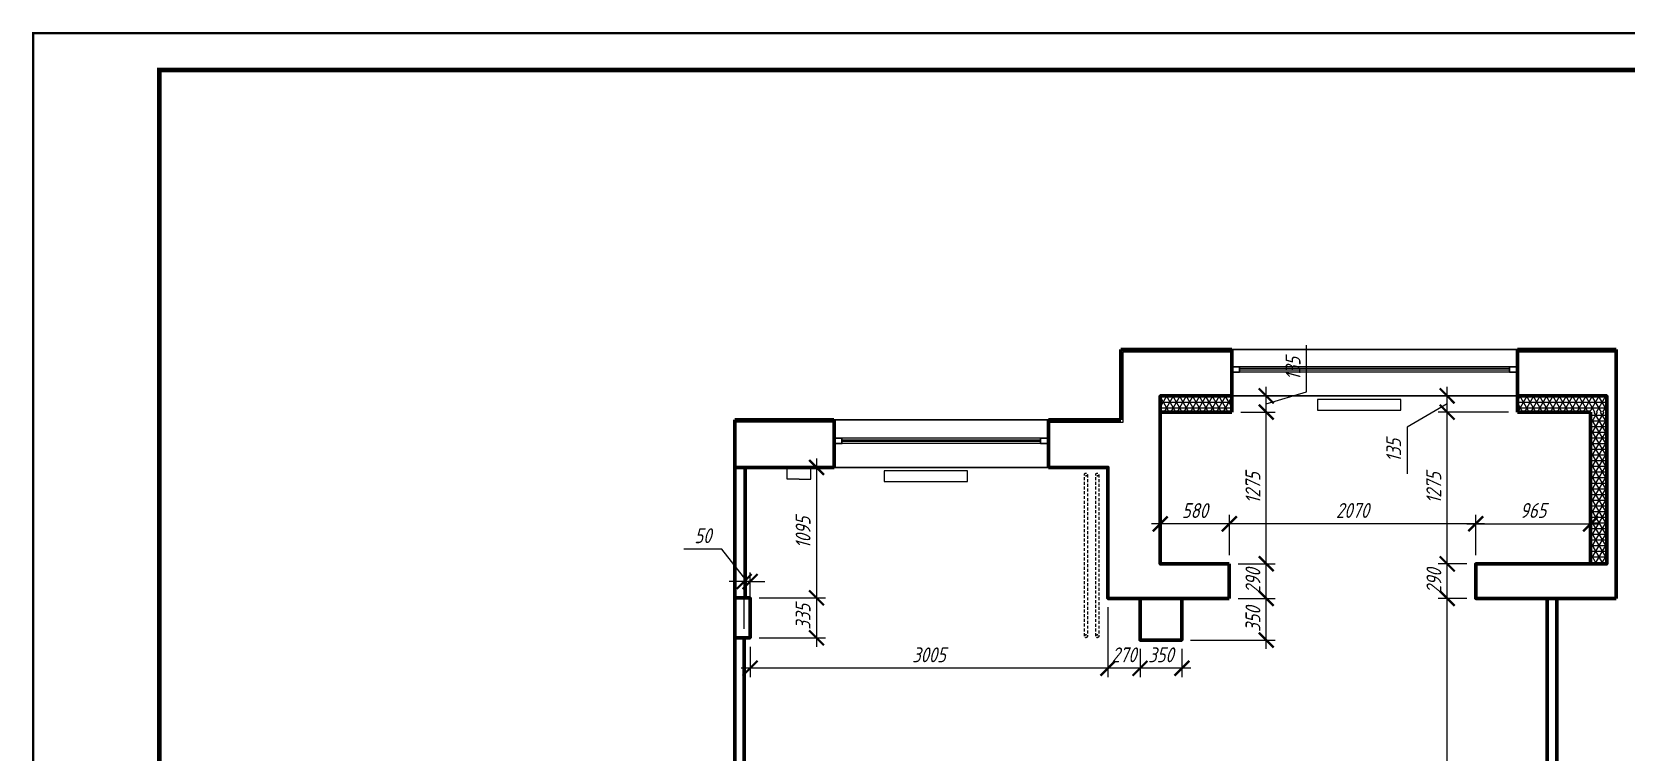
# Model space of a CAD drawing. Header units: millimetres. Extents: x 653176 to 972033, y 753746 to 925850.
# Drawn here: x 721678 to 735067, y 806344 to 812391 of the extents above; entities that cross this region are included whole.
import ezdxf

# ---------------------------------------------------------------- set-up
doc = ezdxf.new("R2010")
doc.units = ezdxf.units.MM
doc.header["$LTSCALE"] = 10
doc.linetypes.add('Воздушная', pattern=[3.96875, 2.38125, -1.5875])
doc.layers.get('0').update_dxf_attribs({"color": 65, "lineweight": 25})
for name, color, linetype, lineweight in [('A-FLOR-OVHD', 8, 'Воздушная', 18), ('AL', 7, 'Continuous', 30), ('wall', 95, 'Continuous', 60), ('МЕБ', 255, 'Continuous', 20), ('мебель_Ном_пера__1_Pen_No__1', 7, 'Continuous', 13), ('проем', 252, 'Continuous', 13), ('размh150', 7, 'Continuous', 9), ('стекло_Pen_No__1', 7, 'Continuous', 13)]:
    doc.layers.add(name, color=color, linetype=linetype, lineweight=lineweight)
doc.layers.add('Mebel', color=7, linetype='Continuous')
doc.layers.add('демонтаж', color=7, linetype='Continuous')
doc.styles.add('ГОСТ тип А', font='gost_a.shx', dxfattribs={"oblique": 15, "height": 125})
doc.dimstyles.new('ГОСТ тип А', dxfattribs={"dimtxt": 125, "dimasz": 125, "dimexe": 75, "dimexo": 75, "dimgap": 50, "dimtad": 1, "dimdec": 0, "dimrnd": 5, "dimtxsty": 'ГОСТ тип А', "dimblk": 'ARCHTICK', "dimcen": 50, "dimdle": 75, "dimadec": 0, "dimazin": 0, "dimtfac": 1, "dimtdec": 0, "dimtmove": 1, "dimatfit": 2, "dimfxl": 1, "dimlwd": 9, "dimarcsym": 0})

# ---------------------------------------------------------------- blocks, each defined once
blk = doc.blocks.new('_ARCHTICK')
at = {"color": 0, "linetype": 'ByBlock', "ltscale": 50, "const_width": 0.15}
blk.add_lwpolyline([(-0.5, -0.5), (0.5, 0.5)], dxfattribs=at)
blk = doc.blocks.new('*D850')
at = {"layer": 'Defpoints', "color": 0, "lineweight": 90, "transparency": 16777216}
for p in [(733565, 807635), (733805, 807635), (734115, 804465)]:
    blk.add_point(p, dxfattribs=at)
at = {"layer": 'размh150', "color": 0, "lineweight": -2, "transparency": 16777216}
for p, q in [((733730, 807635), (733490, 807635)), ((734040, 804465), (733490, 804465))]:
    blk.add_line(p, q, dxfattribs=at)
at = {"layer": 'размh150', "color": 0, "lineweight": 9, "transparency": 16777216}
blk.add_line((733565, 804390), (733565, 807710), dxfattribs=at)
at = {"layer": 'размh150', "color": 0, "lineweight": 9, "transparency": 16777216, "xscale": 125, "yscale": 125, "zscale": 125}
for p, rotation in [((733565, 807635), 90), ((733565, 804465), 270)]:
    blk.add_blockref('_ARCHTICK', p, dxfattribs=dict(at, rotation=rotation))
at = {"layer": 'размh150', "color": 0, "lineweight": 25, "transparency": 16777216, "insert": (733453, 806050), "char_height": 125, "attachment_point": 5, "rotation": 90, "style": 'ГОСТ тип А'}
blk.add_mtext('3170', dxfattribs=at)
blk = doc.blocks.new('*D875')
at = {"layer": 'Defpoints', "color": 0, "lineweight": 90, "transparency": 16777216}
for p in [(733565, 807924), (733805, 807924), (733799, 807635)]:
    blk.add_point(p, dxfattribs=at)
at = {"layer": 'размh150', "color": 0, "lineweight": -2, "transparency": 16777216}
for p, q in [((733730, 807924), (733490, 807924)), ((733724, 807635), (733490, 807635))]:
    blk.add_line(p, q, dxfattribs=at)
at = {"layer": 'размh150', "color": 0, "lineweight": 9, "transparency": 16777216}
blk.add_line((733565, 807560), (733565, 807999), dxfattribs=at)
at = {"layer": 'размh150', "color": 0, "lineweight": 9, "transparency": 16777216, "xscale": 125, "yscale": 125, "zscale": 125}
for p, rotation in [((733565, 807924), 90), ((733565, 807635), 270)]:
    blk.add_blockref('_ARCHTICK', p, dxfattribs=dict(at, rotation=rotation))
at = {"layer": 'размh150', "color": 0, "lineweight": 25, "transparency": 16777216, "insert": (733453, 807779), "char_height": 125, "attachment_point": 5, "rotation": 90, "style": 'ГОСТ тип А'}
blk.add_mtext('290', dxfattribs=at)
blk = doc.blocks.new('*D876')
at = {"layer": 'Defpoints', "color": 0, "lineweight": 90, "transparency": 16777216}
for p in [(734769, 808261), (733804, 807924), (734769, 807924)]:
    blk.add_point(p, dxfattribs=at)
at = {"layer": 'размh150', "color": 0, "lineweight": -2, "transparency": 16777216}
for p, q in [((733804, 807999), (733804, 808336)), ((734769, 807999), (734769, 808336))]:
    blk.add_line(p, q, dxfattribs=at)
at = {"layer": 'размh150', "color": 0, "lineweight": 9, "transparency": 16777216}
blk.add_line((733729, 808261), (734844, 808261), dxfattribs=at)
at = {"layer": 'размh150', "color": 0, "lineweight": 9, "transparency": 16777216, "xscale": 125, "yscale": 125, "zscale": 125, "rotation": 180}
blk.add_blockref('_ARCHTICK', (733804, 808261), dxfattribs=at)
at = {"layer": 'размh150', "color": 0, "lineweight": 9, "transparency": 16777216, "xscale": 125, "yscale": 125, "zscale": 125}
blk.add_blockref('_ARCHTICK', (734769, 808261), dxfattribs=at)
at = {"layer": 'размh150', "color": 0, "lineweight": 25, "transparency": 16777216, "insert": (734286, 808373), "char_height": 125, "attachment_point": 5, "style": 'ГОСТ тип А'}
blk.add_mtext('965', dxfattribs=at)
blk = doc.blocks.new('*D851')
at = {"layer": 'Defpoints', "color": 0, "lineweight": 90, "transparency": 16777216}
for p in [(733564, 809199), (734155, 809199), (733805, 807925)]:
    blk.add_point(p, dxfattribs=at)
at = {"layer": 'размh150', "color": 0, "lineweight": 9, "transparency": 16777216}
blk.add_line((733564, 807850), (733564, 809274), dxfattribs=at)
at = {"layer": 'размh150', "color": 0, "lineweight": -2, "transparency": 16777216}
for p, q in [((734080, 809199), (733489, 809199)), ((733730, 807925), (733489, 807925))]:
    blk.add_line(p, q, dxfattribs=at)
at = {"layer": 'размh150', "color": 0, "lineweight": 9, "transparency": 16777216, "xscale": 125, "yscale": 125, "zscale": 125}
for p, rotation in [((733564, 809199), 90), ((733564, 807925), 270)]:
    blk.add_blockref('_ARCHTICK', p, dxfattribs=dict(at, rotation=rotation))
at = {"layer": 'размh150', "color": 0, "lineweight": 25, "transparency": 16777216, "insert": (733452, 808562), "char_height": 125, "attachment_point": 5, "rotation": 90, "style": 'ГОСТ тип А'}
blk.add_mtext('1275', dxfattribs=at)
blk = doc.blocks.new('*D877')
at = {"layer": 'Defpoints', "color": 0, "lineweight": 90, "transparency": 16777216}
for p in [(733564, 809335), (734155, 809335), (734155, 809199)]:
    blk.add_point(p, dxfattribs=at)
at = {"layer": 'размh150', "color": 0, "lineweight": 9, "transparency": 16777216}
for p, q in [((733564, 809124), (733564, 809410)), ((733564, 809267), (733227, 809073)), ((733227, 809073), (733227, 808681))]:
    blk.add_line(p, q, dxfattribs=at)
at = {"layer": 'размh150', "color": 0, "lineweight": -2, "transparency": 16777216}
for p, q in [((734080, 809335), (733489, 809335)), ((734080, 809199), (733489, 809199))]:
    blk.add_line(p, q, dxfattribs=at)
at = {"layer": 'размh150', "color": 0, "lineweight": 9, "transparency": 16777216, "xscale": 125, "yscale": 125, "zscale": 125}
for p, rotation in [((733564, 809335), 90), ((733564, 809199), 270)]:
    blk.add_blockref('_ARCHTICK', p, dxfattribs=dict(at, rotation=rotation))
at = {"layer": 'размh150', "color": 0, "lineweight": 25, "transparency": 16777216, "insert": (733115, 808877), "char_height": 125, "attachment_point": 5, "rotation": 90, "style": 'ГОСТ тип А'}
blk.add_mtext('135', dxfattribs=at)
blk = doc.blocks.new('*D852')
at = {"layer": 'Defpoints', "color": 0, "lineweight": 90, "transparency": 16777216}
for p in [(731735, 808261), (731735, 807925), (733804, 807925)]:
    blk.add_point(p, dxfattribs=at)
at = {"layer": 'размh150', "color": 0, "lineweight": -2, "transparency": 16777216}
for p, q in [((731735, 808000), (731735, 808336)), ((733804, 808000), (733804, 808336))]:
    blk.add_line(p, q, dxfattribs=at)
at = {"layer": 'размh150', "color": 0, "lineweight": 9, "transparency": 16777216}
blk.add_line((733879, 808261), (731660, 808261), dxfattribs=at)
at = {"layer": 'размh150', "color": 0, "lineweight": 9, "transparency": 16777216, "xscale": 125, "yscale": 125, "zscale": 125, "rotation": 180}
blk.add_blockref('_ARCHTICK', (731735, 808261), dxfattribs=at)
at = {"layer": 'размh150', "color": 0, "lineweight": 9, "transparency": 16777216, "xscale": 125, "yscale": 125, "zscale": 125}
blk.add_blockref('_ARCHTICK', (733804, 808261), dxfattribs=at)
at = {"layer": 'размh150', "color": 0, "lineweight": 25, "transparency": 16777216, "insert": (732769, 808373), "char_height": 125, "attachment_point": 5, "style": 'ГОСТ тип А'}
blk.add_mtext('2070', dxfattribs=at)
blk = doc.blocks.new('*D878')
at = {"layer": 'Defpoints', "color": 0, "lineweight": 90, "transparency": 16777216}
for p in [(731155, 808260), (731155, 807924), (731735, 807924)]:
    blk.add_point(p, dxfattribs=at)
at = {"layer": 'размh150', "color": 0, "lineweight": -2, "transparency": 16777216}
for p, q in [((731155, 807999), (731155, 808335)), ((731735, 807999), (731735, 808335))]:
    blk.add_line(p, q, dxfattribs=at)
at = {"layer": 'размh150', "color": 0, "lineweight": 9, "transparency": 16777216}
blk.add_line((731810, 808260), (731080, 808260), dxfattribs=at)
at = {"layer": 'размh150', "color": 0, "lineweight": 9, "transparency": 16777216, "xscale": 125, "yscale": 125, "zscale": 125, "rotation": 180}
blk.add_blockref('_ARCHTICK', (731155, 808260), dxfattribs=at)
at = {"layer": 'размh150', "color": 0, "lineweight": 9, "transparency": 16777216, "xscale": 125, "yscale": 125, "zscale": 125}
blk.add_blockref('_ARCHTICK', (731735, 808260), dxfattribs=at)
at = {"layer": 'размh150', "color": 0, "lineweight": 25, "transparency": 16777216, "insert": (731445, 808372), "char_height": 125, "attachment_point": 5, "style": 'ГОСТ тип А'}
blk.add_mtext('580', dxfattribs=at)
blk = doc.blocks.new('*D879')
at = {"layer": 'Defpoints', "color": 0, "lineweight": 90, "transparency": 16777216}
for p in [(731755, 809335), (732045, 809335), (731755, 809199)]:
    blk.add_point(p, dxfattribs=at)
at = {"layer": 'размh150', "color": 0, "lineweight": 9, "transparency": 16777216}
for p, q in [((732383, 809368), (732383, 809760)), ((732045, 809124), (732045, 809410)), ((732045, 809267), (732383, 809368))]:
    blk.add_line(p, q, dxfattribs=at)
at = {"layer": 'размh150', "color": 0, "lineweight": -2, "transparency": 16777216}
for p, q in [((731830, 809335), (732120, 809335)), ((731830, 809199), (732120, 809199))]:
    blk.add_line(p, q, dxfattribs=at)
at = {"layer": 'размh150', "color": 0, "lineweight": 9, "transparency": 16777216, "xscale": 125, "yscale": 125, "zscale": 125}
for p, rotation in [((732045, 809335), 90), ((732045, 809199), 270)]:
    blk.add_blockref('_ARCHTICK', p, dxfattribs=dict(at, rotation=rotation))
at = {"layer": 'размh150', "color": 0, "lineweight": 25, "transparency": 16777216, "insert": (732270, 809564), "char_height": 125, "attachment_point": 5, "rotation": 90, "style": 'ГОСТ тип А'}
blk.add_mtext('135', dxfattribs=at)
blk = doc.blocks.new('*D853')
at = {"layer": 'Defpoints', "color": 0, "lineweight": 90, "transparency": 16777216}
for p in [(731756, 809199), (732045, 809199), (731735, 807926)]:
    blk.add_point(p, dxfattribs=at)
at = {"layer": 'размh150', "color": 0, "lineweight": 9, "transparency": 16777216}
blk.add_line((732045, 807851), (732045, 809274), dxfattribs=at)
at = {"layer": 'размh150', "color": 0, "lineweight": -2, "transparency": 16777216}
for p, q in [((731831, 809199), (732120, 809199)), ((731810, 807926), (732120, 807926))]:
    blk.add_line(p, q, dxfattribs=at)
at = {"layer": 'размh150', "color": 0, "lineweight": 9, "transparency": 16777216, "xscale": 125, "yscale": 125, "zscale": 125}
for p, rotation in [((732045, 809199), 90), ((732045, 807926), 270)]:
    blk.add_blockref('_ARCHTICK', p, dxfattribs=dict(at, rotation=rotation))
at = {"layer": 'размh150', "color": 0, "lineweight": 25, "transparency": 16777216, "insert": (731933, 808562), "char_height": 125, "attachment_point": 5, "rotation": 90, "style": 'ГОСТ тип А'}
blk.add_mtext('1275', dxfattribs=at)
blk = doc.blocks.new('*D880')
at = {"layer": 'Defpoints', "color": 0, "lineweight": 90, "transparency": 16777216}
for p in [(731735, 807926), (732045, 807926), (731735, 807635)]:
    blk.add_point(p, dxfattribs=at)
at = {"layer": 'размh150', "color": 0, "lineweight": -2, "transparency": 16777216}
for p, q in [((731810, 807926), (732120, 807926)), ((731810, 807635), (732120, 807635))]:
    blk.add_line(p, q, dxfattribs=at)
at = {"layer": 'размh150', "color": 0, "lineweight": 9, "transparency": 16777216}
blk.add_line((732045, 807560), (732045, 808001), dxfattribs=at)
at = {"layer": 'размh150', "color": 0, "lineweight": 9, "transparency": 16777216, "xscale": 125, "yscale": 125, "zscale": 125}
for p, rotation in [((732045, 807926), 90), ((732045, 807635), 270)]:
    blk.add_blockref('_ARCHTICK', p, dxfattribs=dict(at, rotation=rotation))
at = {"layer": 'размh150', "color": 0, "lineweight": 25, "transparency": 16777216, "insert": (731933, 807780), "char_height": 125, "attachment_point": 5, "rotation": 90, "style": 'ГОСТ тип А'}
blk.add_mtext('290', dxfattribs=at)
blk = doc.blocks.new('*D881')
at = {"layer": 'Defpoints', "color": 0, "lineweight": 90, "transparency": 16777216}
for p in [(730985, 807285), (731336, 807285), (730985, 807048)]:
    blk.add_point(p, dxfattribs=at)
at = {"layer": 'размh150', "color": 0, "lineweight": -2, "transparency": 16777216}
for p, q in [((730985, 807210), (730985, 806973)), ((731336, 807210), (731336, 806973))]:
    blk.add_line(p, q, dxfattribs=at)
at = {"layer": 'размh150', "color": 0, "lineweight": 9, "transparency": 16777216}
blk.add_line((731411, 807048), (730910, 807048), dxfattribs=at)
at = {"layer": 'размh150', "color": 0, "lineweight": 9, "transparency": 16777216, "xscale": 125, "yscale": 125, "zscale": 125, "rotation": 180}
blk.add_blockref('_ARCHTICK', (730985, 807048), dxfattribs=at)
at = {"layer": 'размh150', "color": 0, "lineweight": 9, "transparency": 16777216, "xscale": 125, "yscale": 125, "zscale": 125}
blk.add_blockref('_ARCHTICK', (731336, 807048), dxfattribs=at)
at = {"layer": 'размh150', "color": 0, "lineweight": 25, "transparency": 16777216, "insert": (731160, 807161), "char_height": 125, "attachment_point": 5, "style": 'ГОСТ тип А'}
blk.add_mtext('350', dxfattribs=at)
blk = doc.blocks.new('*D854')
at = {"layer": 'Defpoints', "color": 0, "lineweight": 90, "transparency": 16777216}
for p in [(731735, 807635), (732045, 807635), (731335, 807285)]:
    blk.add_point(p, dxfattribs=at)
at = {"layer": 'размh150', "color": 0, "lineweight": -2, "transparency": 16777216}
for p, q in [((731810, 807635), (732120, 807635)), ((731410, 807285), (732120, 807285))]:
    blk.add_line(p, q, dxfattribs=at)
at = {"layer": 'размh150', "color": 0, "lineweight": 9, "transparency": 16777216}
blk.add_line((732045, 807210), (732045, 807710), dxfattribs=at)
at = {"layer": 'размh150', "color": 0, "lineweight": 9, "transparency": 16777216, "xscale": 125, "yscale": 125, "zscale": 125}
for p, rotation in [((732045, 807635), 90), ((732045, 807285), 270)]:
    blk.add_blockref('_ARCHTICK', p, dxfattribs=dict(at, rotation=rotation))
at = {"layer": 'размh150', "color": 0, "lineweight": 25, "transparency": 16777216, "insert": (731933, 807460), "char_height": 125, "attachment_point": 5, "rotation": 90, "style": 'ГОСТ тип А'}
blk.add_mtext('350', dxfattribs=at)
blk = doc.blocks.new('*D882')
at = {"layer": 'Defpoints', "color": 0, "lineweight": 90, "transparency": 16777216}
for p in [(730715, 807635), (730985, 807285), (730715, 807048)]:
    blk.add_point(p, dxfattribs=at)
at = {"layer": 'размh150', "color": 0, "lineweight": -2, "transparency": 16777216}
for p, q in [((730715, 807560), (730715, 806973)), ((730985, 807210), (730985, 806973))]:
    blk.add_line(p, q, dxfattribs=at)
at = {"layer": 'размh150', "color": 0, "lineweight": 9, "transparency": 16777216}
blk.add_line((731060, 807048), (730640, 807048), dxfattribs=at)
at = {"layer": 'размh150', "color": 0, "lineweight": 9, "transparency": 16777216, "xscale": 125, "yscale": 125, "zscale": 125, "rotation": 180}
blk.add_blockref('_ARCHTICK', (730715, 807048), dxfattribs=at)
at = {"layer": 'размh150', "color": 0, "lineweight": 9, "transparency": 16777216, "xscale": 125, "yscale": 125, "zscale": 125}
blk.add_blockref('_ARCHTICK', (730985, 807048), dxfattribs=at)
at = {"layer": 'размh150', "color": 0, "lineweight": 25, "transparency": 16777216, "insert": (730850, 807161), "char_height": 125, "attachment_point": 5, "style": 'ГОСТ тип А'}
blk.add_mtext('270', dxfattribs=at)
blk = doc.blocks.new('*D855')
at = {"layer": 'Defpoints', "color": 0, "lineweight": 90, "transparency": 16777216}
for p in [(730715, 807634), (727710, 807304), (727710, 807048)]:
    blk.add_point(p, dxfattribs=at)
at = {"layer": 'размh150', "color": 0, "lineweight": -2, "transparency": 16777216}
for p, q in [((730715, 807559), (730715, 806973)), ((727710, 807229), (727710, 806973))]:
    blk.add_line(p, q, dxfattribs=at)
at = {"layer": 'размh150', "color": 0, "lineweight": 9, "transparency": 16777216}
blk.add_line((730790, 807048), (727635, 807048), dxfattribs=at)
at = {"layer": 'размh150', "color": 0, "lineweight": 9, "transparency": 16777216, "xscale": 125, "yscale": 125, "zscale": 125, "rotation": 180}
blk.add_blockref('_ARCHTICK', (727710, 807048), dxfattribs=at)
at = {"layer": 'размh150', "color": 0, "lineweight": 9, "transparency": 16777216, "xscale": 125, "yscale": 125, "zscale": 125}
blk.add_blockref('_ARCHTICK', (730715, 807048), dxfattribs=at)
at = {"layer": 'размh150', "color": 0, "lineweight": 25, "transparency": 16777216, "insert": (729212, 807161), "char_height": 125, "attachment_point": 5, "style": 'ГОСТ тип А'}
blk.add_mtext('3005', dxfattribs=at)
blk = doc.blocks.new('*D883')
at = {"layer": 'Defpoints', "color": 0, "lineweight": 90, "transparency": 16777216}
for p in [(727660, 807776), (727660, 807305), (727710, 807305)]:
    blk.add_point(p, dxfattribs=at)
at = {"layer": 'размh150', "color": 0, "lineweight": 9, "transparency": 16777216}
for p, q in [((727472, 808048), (727154, 808048)), ((727685, 807776), (727472, 808048)), ((727660, 807776), (727535, 807776)), ((727710, 807776), (727660, 807776)), ((727710, 807776), (727660, 807776)), ((727710, 807776), (727835, 807776))]:
    blk.add_line(p, q, dxfattribs=at)
at = {"layer": 'размh150', "color": 0, "lineweight": -2, "transparency": 16777216}
for p, q in [((727660, 807380), (727660, 807851)), ((727710, 807380), (727710, 807851))]:
    blk.add_line(p, q, dxfattribs=at)
at = {"layer": 'размh150', "color": 0, "lineweight": 9, "transparency": 16777216, "xscale": 125, "yscale": 125, "zscale": 125}
blk.add_blockref('_ARCHTICK', (727660, 807776), dxfattribs=at)
at = {"layer": 'размh150', "color": 0, "lineweight": 9, "transparency": 16777216, "xscale": 125, "yscale": 125, "zscale": 125, "rotation": 180}
blk.add_blockref('_ARCHTICK', (727710, 807776), dxfattribs=at)
at = {"layer": 'размh150', "color": 0, "lineweight": 25, "transparency": 16777216, "insert": (727313, 808161), "char_height": 125, "attachment_point": 5, "style": 'ГОСТ тип А'}
blk.add_mtext('50', dxfattribs=at)
blk = doc.blocks.new('*D884')
at = {"layer": 'Defpoints', "color": 0, "lineweight": 90, "transparency": 16777216}
for p in [(727671, 808735), (727710, 807639), (728268, 807639)]:
    blk.add_point(p, dxfattribs=at)
at = {"layer": 'размh150', "color": 0, "lineweight": -2, "transparency": 16777216}
for p, q in [((727746, 808735), (728343, 808735)), ((727785, 807639), (728343, 807639))]:
    blk.add_line(p, q, dxfattribs=at)
at = {"layer": 'размh150', "color": 0, "lineweight": 9, "transparency": 16777216}
blk.add_line((728268, 808810), (728268, 807564), dxfattribs=at)
at = {"layer": 'размh150', "color": 0, "lineweight": 9, "transparency": 16777216, "xscale": 125, "yscale": 125, "zscale": 125}
for p, rotation in [((728268, 808735), 90), ((728268, 807639), 270)]:
    blk.add_blockref('_ARCHTICK', p, dxfattribs=dict(at, rotation=rotation))
at = {"layer": 'размh150', "color": 0, "lineweight": 25, "transparency": 16777216, "insert": (728155, 808187), "char_height": 125, "attachment_point": 5, "rotation": 90, "style": 'ГОСТ тип А'}
blk.add_mtext('1095', dxfattribs=at)
blk = doc.blocks.new('*D856')
at = {"layer": 'Defpoints', "color": 0, "lineweight": 90, "transparency": 16777216}
for p in [(727710, 807639), (727710, 807304), (728268, 807304)]:
    blk.add_point(p, dxfattribs=at)
at = {"layer": 'размh150', "color": 0, "lineweight": -2, "transparency": 16777216}
for p, q in [((727785, 807639), (728343, 807639)), ((727785, 807304), (728343, 807304))]:
    blk.add_line(p, q, dxfattribs=at)
at = {"layer": 'размh150', "color": 0, "lineweight": 9, "transparency": 16777216}
blk.add_line((728268, 807714), (728268, 807229), dxfattribs=at)
at = {"layer": 'размh150', "color": 0, "lineweight": 9, "transparency": 16777216, "xscale": 125, "yscale": 125, "zscale": 125}
for p, rotation in [((728268, 807639), 90), ((728268, 807304), 270)]:
    blk.add_blockref('_ARCHTICK', p, dxfattribs=dict(at, rotation=rotation))
at = {"layer": 'размh150', "color": 0, "lineweight": 25, "transparency": 16777216, "insert": (728155, 807480), "char_height": 125, "attachment_point": 5, "rotation": 90, "style": 'ГОСТ тип А'}
blk.add_mtext('335', dxfattribs=at)

msp = doc.modelspace()

# ---------------------------------------------------------------- hatches: boundary and pattern name
at = {"layer": 'демонтаж'}
h = msp.add_hatch(dxfattribs=at)
h.set_pattern_fill('NET3', color=256, scale=15)
h.set_pattern_definition([(0, (202949.57, -42966.61), (0, 47.625), []), (60, (202949.57, -42966.61), (-41.2444599, 23.8125), []), (120, (202949.57, -42966.61), (-41.2444599, -23.8125), [])])
h.paths.add_polyline_path([(731754.7, 809335), (731154.7, 809335), (731154.7, 809199), (731754.7, 809199)])
h.paths.add_polyline_path([(734904.7, 809335), (734154.7, 809335), (734154.7, 809199), (734768.7, 809199), (734904.7, 809199)])
h = msp.add_hatch(dxfattribs=at)
h.set_pattern_fill('NET3', color=256, scale=15)
h.set_pattern_definition([(0, (202951.49, -42980.4), (0, 47.625), []), (60, (202951.49, -42980.4), (-41.2444599, 23.8125), []), (120, (202951.49, -42980.4), (-41.2444599, -23.8125), [])])
h.paths.add_polyline_path([(731292.7, 807910.2), (731156.7, 807910.2)])
h.paths.add_polyline_path([(734906.7, 809199), (734770.7, 809199), (734770.7, 807924), (734906.7, 807924)])

# ---------------------------------------------------------------- linework, layer by layer
at = {"layer": 'A-FLOR-OVHD'}
for points in [[(730517.7, 807319.5), (730517.7, 808675.6)], [(730517.7, 807318.5), (730517.7, 808674.6)], [(730542.6, 808675.6), (730542.6, 807318.5)], [(730542.6, 808674.6), (730542.6, 807317.5)], [(730613.3, 807318.9), (730613.3, 808675.8)], [(730613.3, 807317.9), (730613.3, 808674.8)], [(730638.2, 808675.7), (730638.2, 807319)], [(730638.2, 808674.7), (730638.2, 807318)]]:
    msp.add_lwpolyline(points, dxfattribs=at)
for centre in [(730530.1, 808675), (730530.1, 808674), (730625.8, 808675), (730625.8, 808674), (730530.1, 807318.3), (730530.1, 807317.3), (730625.8, 807318.3), (730625.8, 807317.3)]:
    msp.add_circle(centre, 12.5, dxfattribs=at)
at = {"layer": 'AL', "color": 7, "const_width": 20}
msp.add_lwpolyline([(721688, 812380.9), (742688, 812380.9), (742688, 797530.9), (721688, 797530.9), (721688, 812380.9)], dxfattribs=at)
for points in [[(722738, 812080.9), (742388, 812080.9), (742388, 797830.9), (722738, 797830.9)], [(722748, 812070.9), (742378, 812070.9), (742378, 797840.9), (722748, 797840.9)], [(722758, 812060.9), (742368, 812060.9), (742368, 797850.9), (722758, 797850.9)]]:
    msp.add_lwpolyline(points, close=True, dxfattribs=at)
at = {"layer": 'Mebel', "linetype": 'ByBlock'}
msp.add_line((727659.7, 806344.4), (727659.7, 806449.4), dxfattribs=at)
at = {"layer": 'wall'}
for p, q in [((730824.7, 809135), (730824.7, 809725)), ((730824.7, 809725), (731754.7, 809725)), ((731754.7, 809335), (731754.7, 809725)), ((734154.7, 809725), (734984.7, 809725)), ((734154.7, 809335), (734154.7, 809725)), ((734984.7, 809725), (734984.7, 807635)), ((728414.7, 808735), (728414.7, 809135)), ((730214.7, 808734.8), (730214.7, 809135)), ((734768.7, 807924), (734768.7, 809199)), ((727670.7, 808735), (727580.7, 808735)), ((731154.7, 808060), (731154.7, 807924)), ((731734.7, 807924), (731734.7, 807635)), ((734404.7, 807635), (734984.7, 807635)), ((734484.7, 803440), (734484.7, 807635))]:
    msp.add_line(p, q, dxfattribs=at)
for points in [[(731734.7, 807924), (731154.7, 807924), (731154.7, 809335), (731754.7, 809335)], [(731754.7, 809335), (731754.7, 809199)], [(734154.7, 809335), (734904.7, 809335), (734904.7, 807924), (733804.7, 807924), (733804.7, 807635), (734404.7, 807635), (734404.7, 803520), (734404.7, 803520), (734404.7, 803520), (734404.7, 803520), (734404.7, 803520)], [(734154.7, 809335), (734154.7, 809199)], [(731009.7, 801670), (731009.7, 801420), (727580.7, 801420), (727580.7, 809135)], [(727580.7, 809135), (728412.7, 809135)], [(730214.7, 809135), (730824.7, 809135)], [(731154.7, 809199), (731754.7, 809199)], [(734154.7, 809199), (734768.7, 809199)], [(727659.7, 804045), (727659.7, 807305), (727709.7, 807305), (727709.7, 807638.9), (727669.7, 807638.9), (727669.7, 808735), (728414.7, 808735)], [(731734.7, 807635), (730714.7, 807635), (730714.7, 808735), (730214.7, 808735)], [(731154.7, 807924), (731734.7, 807924)], [(733804.7, 807924), (734904.7, 807924)], [(727580.7, 807638.9), (727709.7, 807638.9), (727709.7, 807305), (727580.7, 807305)]]:
    msp.add_lwpolyline(points, dxfattribs=at)
msp.add_lwpolyline([(730984.7, 807635), (731334.7, 807635), (731334.7, 807285), (730984.7, 807285)], close=True, dxfattribs=at)
at = {"layer": 'МЕБ'}
msp.add_line((731334.7, 807570), (731334.7, 807570), dxfattribs=at)
at = {"layer": 'мебель_Ном_пера__1_Pen_No__1', "linetype": 'Continuous'}
for p, q in [((734088.1, 809579.4), (731821.4, 809579.4)), ((734088.1, 809563.6), (731821.4, 809563.6)), ((734088.1, 809550.9), (731821.4, 809550.9)), ((734078.1, 809535), (731821.4, 809535)), ((730148.1, 808979.4), (728481.4, 808979.4)), ((730148.1, 808935), (728414.7, 808935)), ((730148.1, 808963.6), (728481.4, 808963.6)), ((730148.1, 808950.9), (728481.4, 808950.9)), ((730148.1, 808950.9), (728481.4, 808950.9))]:
    msp.add_line(p, q, dxfattribs=at)
at = {"layer": 'проем', "lineweight": 30}
for p, q in [((731754.7, 809725), (734154.7, 809725)), ((731754.7, 809335), (734154.7, 809335)), ((728414.7, 809135), (730214.7, 809135)), ((728414.7, 808735), (730214.7, 808735))]:
    msp.add_line(p, q, dxfattribs=at)
at = {"layer": 'проем'}
msp.add_line((728414.7, 809115), (727578.7, 809115), dxfattribs=at)
for points in [[(730214.7, 809115), (730842.7, 809115), (730842.7, 809705), (731754.7, 809705)], [(734154.7, 809705), (734984.7, 809705)], [(728120.7, 808635), (728020.7, 808635), (728020.7, 808735)], [(728120.7, 808635), (728220.7, 808635), (728220.7, 808735)]]:
    msp.add_lwpolyline(points, dxfattribs=at)
at = {"layer": 'проем', "lineweight": 30}
for points in [[(731821.4, 809535), (731821.4, 809579.4), (731754.7, 809579.4), (731754.7, 809535)], [(734088.1, 809535), (734088.1, 809579.4), (734154.7, 809579.4), (734154.7, 809535)], [(728414.7, 808935), (728414.7, 808979.4), (728481.4, 808979.4), (728481.4, 808935)], [(730148.1, 808935), (730148.1, 808979.4), (730214.7, 808979.4), (730214.7, 808935)]]:
    msp.add_lwpolyline(points, close=True, dxfattribs=at)
at = {"layer": 'проем'}
for points in [[(733175.7, 809215.4), (733175.7, 809305), (732475.7, 809305), (732475.7, 809215.4)], [(729535.7, 808615.4), (729535.7, 808705), (728835.7, 808705), (728835.7, 808615.4)]]:
    msp.add_lwpolyline(points, close=True, dxfattribs=at)
at = {"layer": 'проем', "lineweight": 30, "flags": 128}
msp.add_lwpolyline([(728481.4, 808935), (728414.7, 808935), (728414.7, 808979.4), (728481.4, 808979.4)], close=True, dxfattribs=at)
at = {"layer": 'стекло_Pen_No__1', "linetype": 'Continuous'}
for p, q in [((734088.1, 809579.4), (731821.4, 809579.4)), ((734088.1, 809563.6), (731821.4, 809563.6)), ((734088.1, 809550.9), (731821.4, 809550.9)), ((734144.7, 809535), (731821.4, 809535)), ((730148.1, 808979.4), (728481.4, 808979.4)), ((730148.1, 808963.6), (728481.4, 808963.6))]:
    msp.add_line(p, q, dxfattribs=at)
at = {"layer": 'стекло_Pen_No__1', "linetype": 'Continuous', "flags": 128}
for points in [[(734154.7, 809535), (734088.1, 809535), (734088.1, 809579.4), (734154.7, 809579.4)], [(730214.7, 808935), (730148.1, 808935), (730148.1, 808979.4), (730214.7, 808979.4)]]:
    msp.add_lwpolyline(points, close=True, dxfattribs=at)

# ---------------------------------------------------------------- dimensions: what is measured, and where the dimension line sits
at = {"layer": 'размh150', "lineweight": 25}
for base, p1, p2, picture, middle in [((732045.3, 809335), (731754.7, 809199), (731754.7, 809335), '*D879', (732270.3, 809418.2)), ((732045.3, 809199), (731734.7, 807926), (731755.7, 809199), '*D853', (731932.8, 808562.5)), ((733564.4, 809199), (733804.7, 807925), (734154.7, 809199), '*D851', (733451.9, 808562)), ((728267.7, 807638.9), (727670.7, 808735), (727709.7, 807638.9), '*D884', (728155.2, 808187)), ((733565.4, 807635), (734114.7, 804465), (733804.7, 807635), '*D850', (733452.9, 806050))]:
    dim = msp.add_linear_dim(base=base, p1=p1, p2=p2, angle=90, dimstyle='ГОСТ тип А', dxfattribs=at)
    dim.commit()
    dim.dimension.update_dxf_attribs({"geometry": picture, "text_midpoint": middle})
for base, p1, p2, picture, middle in [((733564.4, 809335), (734154.7, 809199), (734154.7, 809335), '*D877', (733227.4, 809023.1)), ((732045.3, 807926), (731734.7, 807635), (731734.7, 807926), '*D880', (732045.3, 807780.5)), ((733565.4, 807924), (733799.2, 807635), (733804.7, 807924), '*D875', (733565.4, 807779.5)), ((728267.7, 807304), (727709.7, 807638.9), (727709.7, 807304), '*D856', (728267.7, 807480)), ((732045.3, 807635), (731334.7, 807285), (731734.7, 807635), '*D854', (732045.3, 807460))]:
    dim = msp.add_linear_dim(base=base, p1=p1, p2=p2, angle=90, dimstyle='ГОСТ тип А', dxfattribs=at)
    dim.commit()
    dim.dimension.update_dxf_attribs({"geometry": picture, "text_midpoint": middle, "dimtype": 160})
for base, p1, p2, picture, middle in [((731154.7, 808259.8), (731734.7, 807924), (731154.7, 807924), '*D878', (731444.7, 808372.3)), ((731734.7, 808260.8), (733803.7, 807925), (731734.7, 807925), '*D852', (732769.2, 808373.3)), ((734768.7, 808260.8), (733803.7, 807924), (734768.7, 807924), '*D876', (734286.2, 808373.3)), ((727709.7, 807048.4), (730714.7, 807634), (727709.7, 807304), '*D855', (729212.2, 807160.9))]:
    dim = msp.add_linear_dim(base=base, p1=p1, p2=p2, dimstyle='ГОСТ тип А', dxfattribs=at)
    dim.commit()
    dim.dimension.update_dxf_attribs({"geometry": picture, "text_midpoint": middle})
for base, p1, p2, picture, middle in [((727659.7, 807776.4), (727709.7, 807305), (727659.7, 807305), '*D883', (727421.5, 808048.4)), ((730714.7, 807048.4), (730984.7, 807285), (730714.7, 807635), '*D882', (730849.7, 807048.4)), ((730984.7, 807048.4), (731335.7, 807285), (730984.7, 807285), '*D881', (731160.2, 807048.4))]:
    dim = msp.add_linear_dim(base=base, p1=p1, p2=p2, dimstyle='ГОСТ тип А', dxfattribs=at)
    dim.commit()
    dim.dimension.update_dxf_attribs({"geometry": picture, "text_midpoint": middle, "dimtype": 160})

doc.saveas('drawing.dxf')
